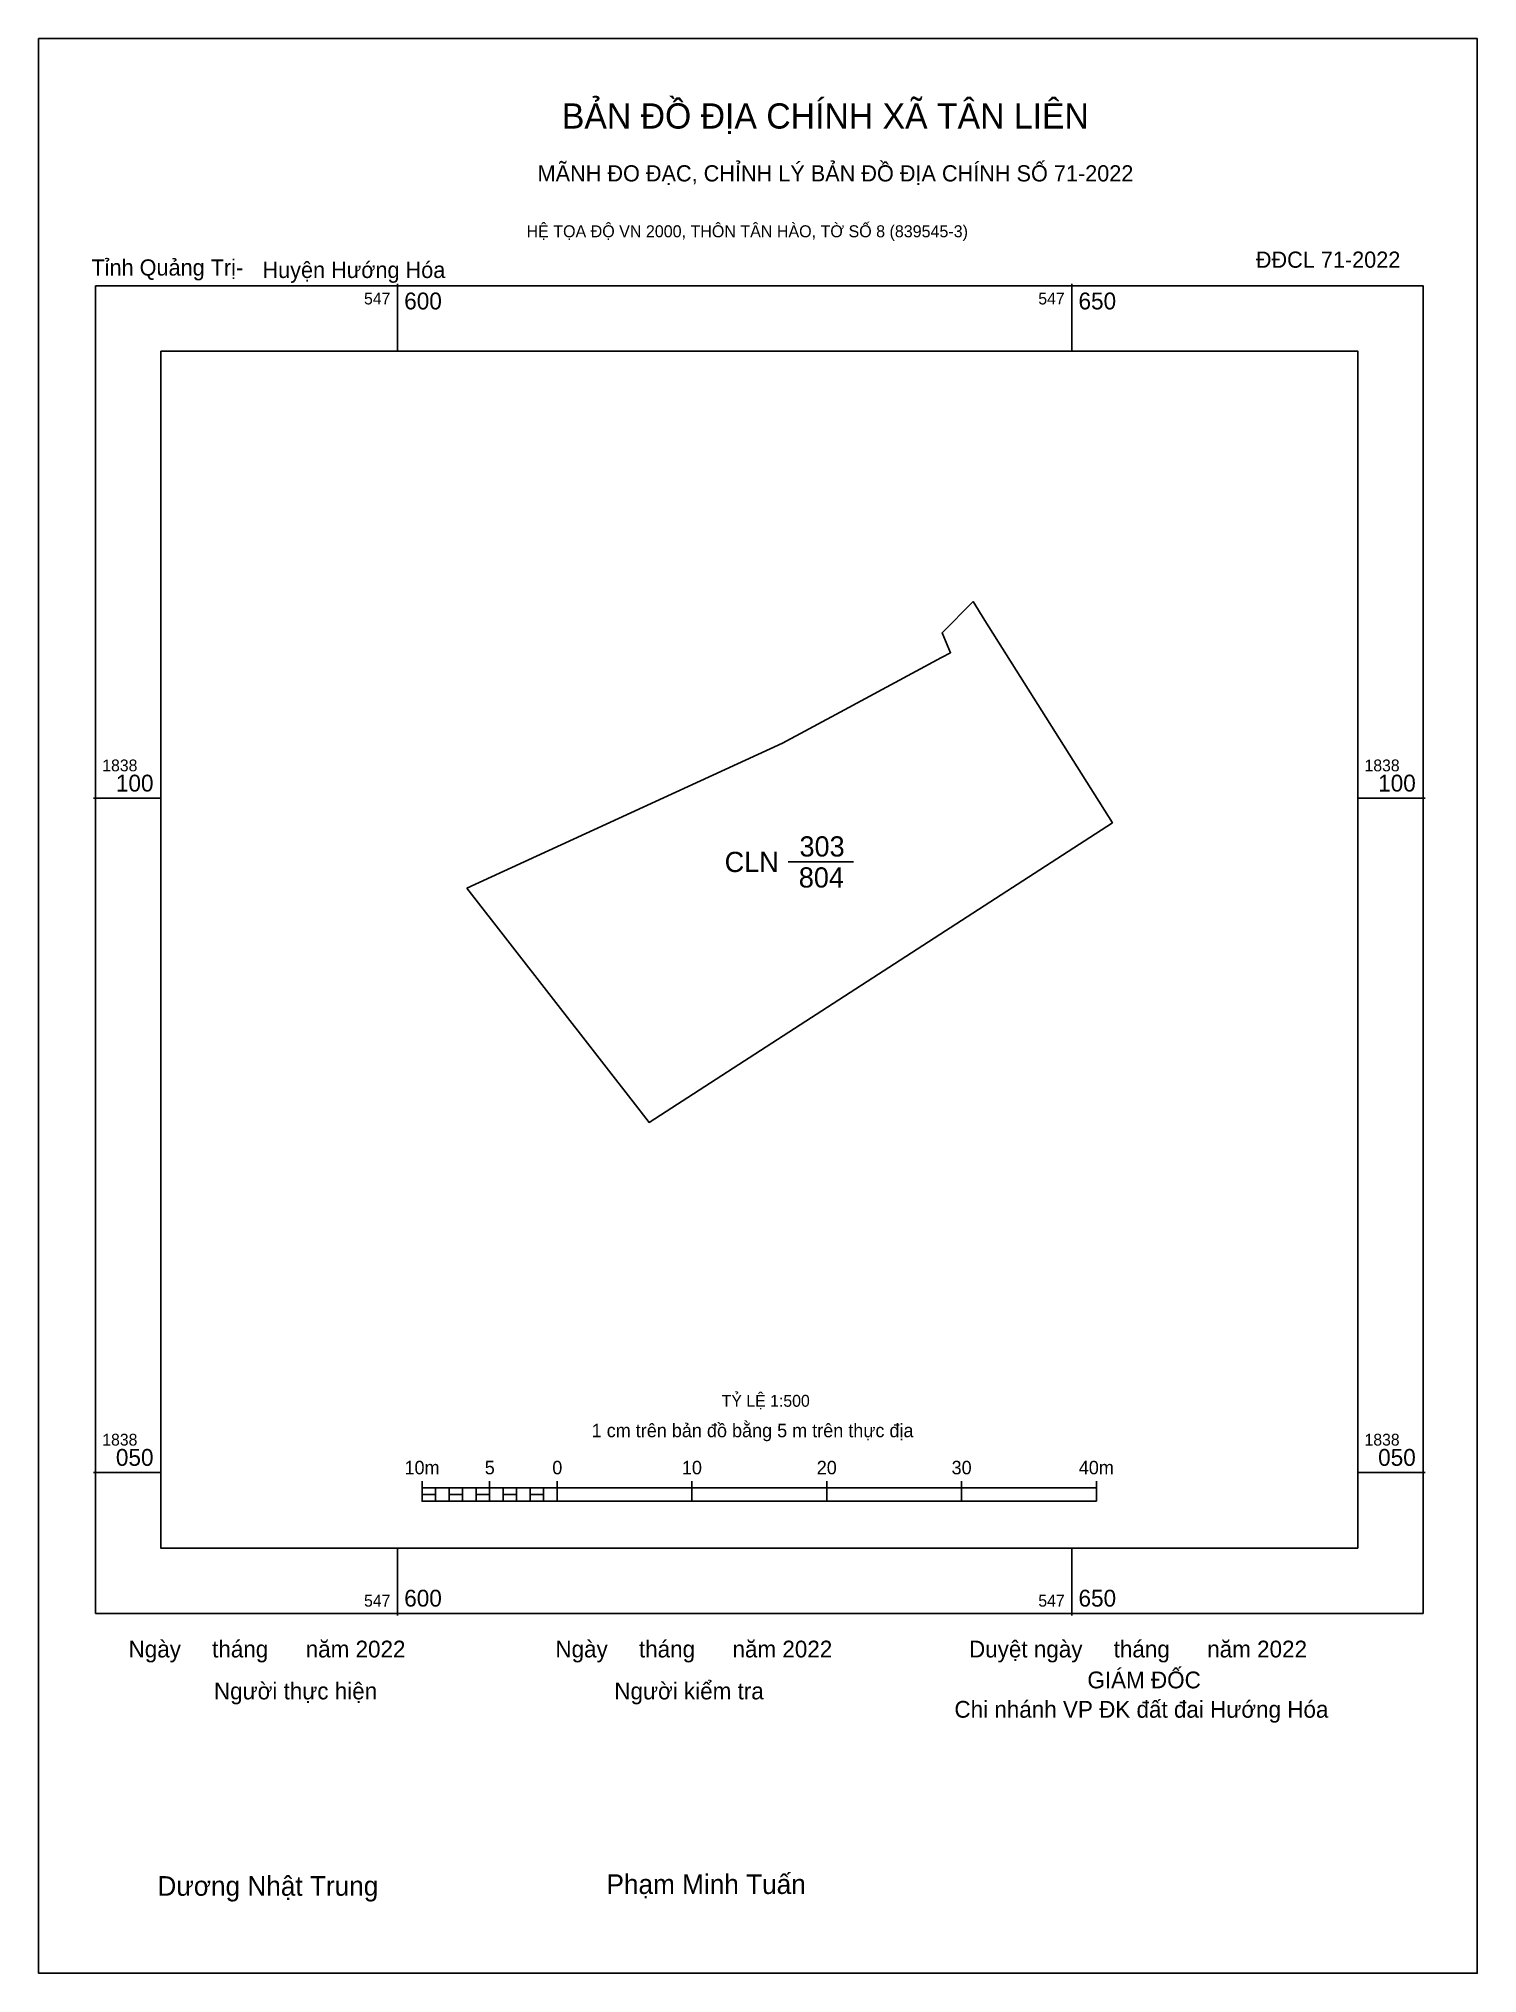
# Model space of a CAD drawing. Extents: x 547573 to 547680, y 1838013 to 1838156.
import ezdxf

# ---------------------------------------------------------------- set-up
doc = ezdxf.new("R2010")
doc.units = 0
for name, color, linetype in [('Level 10', 7, 'Continuous'), ('Level 13', 7, 'Continuous'), ('Level 15', 7, 'Continuous'), ('Level 27', 7, 'Continuous'), ('Level 6', 7, 'Continuous'), ('Level 62', 7, 'Continuous'), ('Level 63', 7, 'Continuous'), ('Level 9', 7, 'Continuous')]:
    doc.layers.add(name, color=color, linetype=linetype)

msp = doc.modelspace()

# ---------------------------------------------------------------- linework, layer by layer
at = {"layer": 'Level 10'}
msp.add_line((547628.96, 1838095.28), (547633.81, 1838095.28), dxfattribs=at)
msp.add_lwpolyline([(547605.15, 1838093.33), (547628.54, 1838104.09), (547632.82, 1838106.39), (547640.35, 1838110.43), (547641.02, 1838110.79), (547640.38, 1838112.26), (547642.68, 1838114.59), (547643.56, 1838113.19), (547653.01, 1838098.18), (547618.66, 1838075.97), (547617.99, 1838076.83)], close=True, dxfattribs=at)
at = {"layer": 'Level 15'}
msp.add_lwpolyline([(547573.39, 1838156.33), (547680.07, 1838156.33), (547680.07, 1838012.87), (547573.39, 1838012.87)], close=True, dxfattribs=at)
at = {"layer": 'Level 27'}
for p, q in [((547643.56, 1838113.19), (547643.56, 1838113.2)), ((547640.35, 1838110.43), (547640.35, 1838110.43)), ((547632.82, 1838106.39), (547632.82, 1838106.39)), ((547653.01, 1838098.18), (547653.02, 1838098.18)), ((547605.15, 1838093.33), (547605.15, 1838093.33)), ((547617.99, 1838076.83), (547617.99, 1838076.83))]:
    msp.add_line(p, q, dxfattribs=at)
at = {"layer": 'Level 62'}
msp.add_lwpolyline([(547582.45, 1838133.16), (547671.21, 1838133.16), (547671.21, 1838044.4), (547582.45, 1838044.4)], close=True, dxfattribs=at)
at = {"layer": 'Level 63'}
for p, q in [((547600, 1838138.16), (547600, 1838133.16)), ((547650, 1838138.16), (547650, 1838133.16)), ((547577.45, 1838100), (547582.45, 1838100)), ((547671.21, 1838100), (547676.21, 1838100)), ((547577.45, 1838050), (547582.45, 1838050)), ((547601.83, 1838049.37), (547601.83, 1838047.87)), ((547606.83, 1838049.37), (547606.83, 1838047.87)), ((547611.83, 1838049.37), (547611.83, 1838047.87)), ((547621.83, 1838049.37), (547621.83, 1838047.87)), ((547631.83, 1838049.37), (547631.83, 1838047.87)), ((547641.83, 1838049.37), (547641.83, 1838047.87)), ((547651.83, 1838049.37), (547651.83, 1838047.87)), ((547671.21, 1838050), (547676.21, 1838050)), ((547601.83, 1838048.87), (547651.83, 1838048.87)), ((547601.83, 1838047.87), (547651.83, 1838047.87)), ((547602.83, 1838048.87), (547602.83, 1838047.87)), ((547603.83, 1838048.87), (547603.83, 1838047.87)), ((547604.83, 1838048.87), (547604.83, 1838047.87)), ((547605.83, 1838048.87), (547605.83, 1838047.87)), ((547606.83, 1838048.87), (547606.83, 1838047.87)), ((547607.83, 1838048.87), (547607.83, 1838047.87)), ((547608.83, 1838048.87), (547608.83, 1838047.87)), ((547609.83, 1838048.87), (547609.83, 1838047.87)), ((547610.83, 1838048.87), (547610.83, 1838047.87)), ((547611.83, 1838048.87), (547611.83, 1838047.87)), ((547600, 1838044.4), (547600, 1838039.4)), ((547650, 1838044.4), (547650, 1838039.4))]:
    msp.add_line(p, q, dxfattribs=at)
for points in [[(547577.61, 1838138), (547676.05, 1838138), (547676.05, 1838039.56), (547577.61, 1838039.56)], [(547601.83, 1838048.37), (547602.83, 1838048.37), (547602.83, 1838047.87), (547601.83, 1838047.87)], [(547601.83, 1838048.37), (547602.83, 1838048.37), (547602.83, 1838047.87), (547601.83, 1838047.87)], [(547603.83, 1838048.37), (547604.83, 1838048.37), (547604.83, 1838047.87), (547603.83, 1838047.87)], [(547605.83, 1838048.37), (547606.83, 1838048.37), (547606.83, 1838047.87), (547605.83, 1838047.87)], [(547607.83, 1838048.37), (547608.83, 1838048.37), (547608.83, 1838047.87), (547607.83, 1838047.87)], [(547609.83, 1838048.37), (547610.83, 1838048.37), (547610.83, 1838047.87), (547609.83, 1838047.87)]]:
    msp.add_lwpolyline(points, close=True, dxfattribs=at)

# ---------------------------------------------------------------- texts
at = {"layer": 'Level 13'}
for s, p in [('303', (547629.81, 1838095.68)), ('CLN', (547624.26, 1838094.53)), ('804', (547629.76, 1838093.38))]:
    msp.add_text(s, height=1.5, dxfattribs=at).set_placement(p)
at = {"layer": 'Level 6'}
msp.add_text('TỶ LỆ 1:500', height=0.879, dxfattribs=at).set_placement((547624.04, 1838054.88))
at = {"layer": 'Level 63'}
for s, height, p in [('BẢN ĐỒ ĐỊA CHÍNH XÃ TÂN LIÊN', 1.8718, (547612.19, 1838149.66)), ('MÃNH ĐO ĐẠC, CHỈNH LÝ BẢN ĐỒ ĐỊA CHÍNH SỐ 71-2022', 1.2011, (547610.39, 1838145.74)), ('HỆ TỌA ĐỘ VN 2000, THÔN TÂN HÀO, TỜ SỐ 8 (839545-3)', 0.8891, (547609.57, 1838141.6)), ('547', 0.875, (547597.52, 1838136.62)), ('600', 1.25, (547600.5, 1838136.25)), ('547', 0.875, (547647.52, 1838136.62)), ('650', 1.25, (547650.5, 1838136.25)), ('1838', 0.875, (547578.11, 1838102)), ('1838', 0.875, (547671.71, 1838102)), ('100', 1.25, (547579.12, 1838100.5)), ('100', 1.25, (547672.72, 1838100.5)), ('1 cm trên bản đồ bằng 5 m trên thực địa', 1, (547614.4, 1838052.62)), ('1838', 0.875, (547578.11, 1838052)), ('050', 1.25, (547579.12, 1838050.5)), ('1838', 0.875, (547671.71, 1838052)), ('050', 1.25, (547672.72, 1838050.5)), ('10m', 1, (547600.52, 1838049.87)), ('5', 1, (547606.47, 1838049.87)), ('0', 1, (547611.48, 1838049.87)), ('10', 1, (547621.09, 1838049.87)), ('20', 1, (547631.09, 1838049.87)), ('30', 1, (547641.09, 1838049.87)), ('40m', 1, (547650.52, 1838049.87)), ('547', 0.875, (547597.52, 1838040.06)), ('600', 1.25, (547600.5, 1838040.06)), ('547', 0.875, (547647.52, 1838040.06)), ('650', 1.25, (547650.5, 1838040.06)), ('Ngày     tháng      năm 2022', 1.2442, (547580.06, 1838036.29)), ('Ngày     tháng      năm 2022', 1.2442, (547611.71, 1838036.29)), ('Duyệt ngày     tháng      năm 2022', 1.2442, (547642.38, 1838036.29)), ('Người kiểm tra', 1.2442, (547616.08, 1838033.18)), ('GIÁM ĐỐC', 1.244, (547651.16, 1838034)), ('Người thực hiện', 1.2442, (547586.39, 1838033.18)), ('Chi nhánh VP ĐK đất đai Hướng Hóa', 1.2442, (547641.3, 1838031.82)), ('Phạm Minh Tuấn', 1.4512, (547615.5, 1838018.75)), ('Dương Nhật Trung', 1.4512, (547582.2, 1838018.62))]:
    msp.add_text(s, height=height, dxfattribs=at).set_placement(p)
at = {"layer": 'Level 9'}
for s, p in [('Tỉnh Quảng Trị-', (547577.31, 1838138.76)), ('Huyện Hướng Hóa', (547589.99, 1838138.58)), ('ĐĐCL 71-2022', (547663.65, 1838139.34))]:
    msp.add_text(s, height=1.2011, dxfattribs=at).set_placement(p)

doc.saveas('drawing.dxf')
